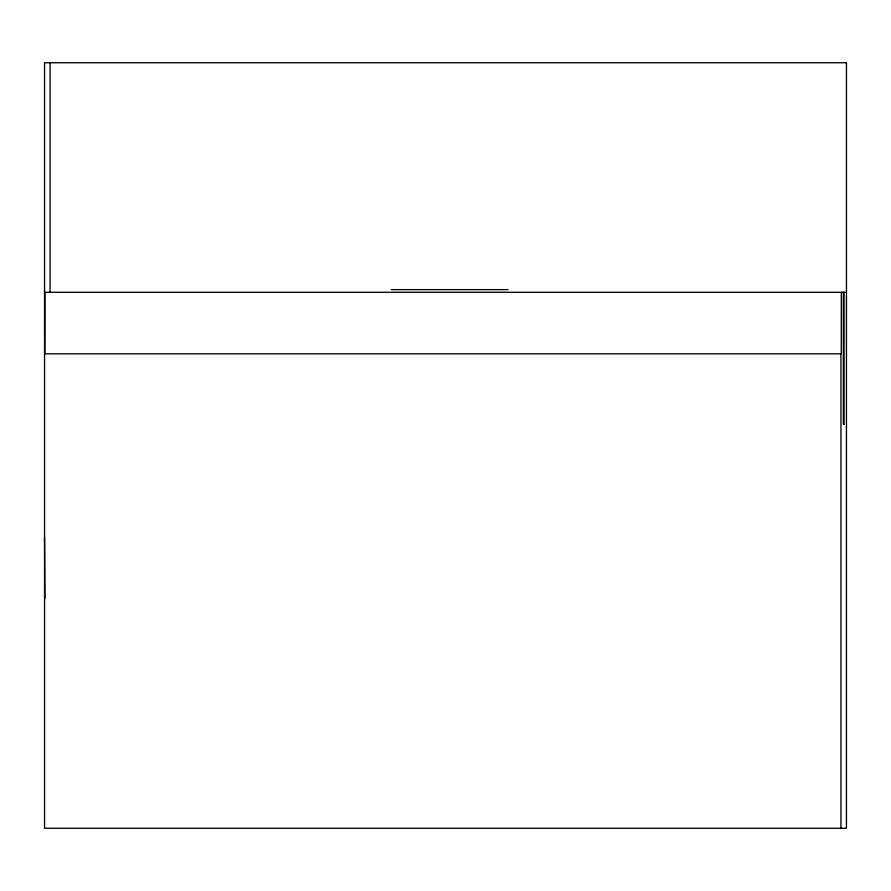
<?xml version="1.0" encoding="UTF-8"?>
<svg xmlns="http://www.w3.org/2000/svg" width="891" height="891" viewBox="0 0 891 891"><rect width="100%" height="100%" fill="white"/><g stroke="black" fill="none" stroke-linecap="round" stroke-linejoin="round"><path stroke-width="1.34" d="M44.862 353.816L44.929 292.293L846.45 292.293M841.327 292.293L841.26 353.816L44.55 353.816M391.383 289.642L508.059 289.642M44.55 537.184L44.906 598.707M844.044 292.293L844.044 424.651L843.365 424.149L843.365 292.293M840.948 353.816L840.948 828.251M50.052 62.749L50.052 292.448M846.45 62.749L44.55 62.749L44.55 828.251L846.45 828.251L846.45 62.749"/></g></svg>
